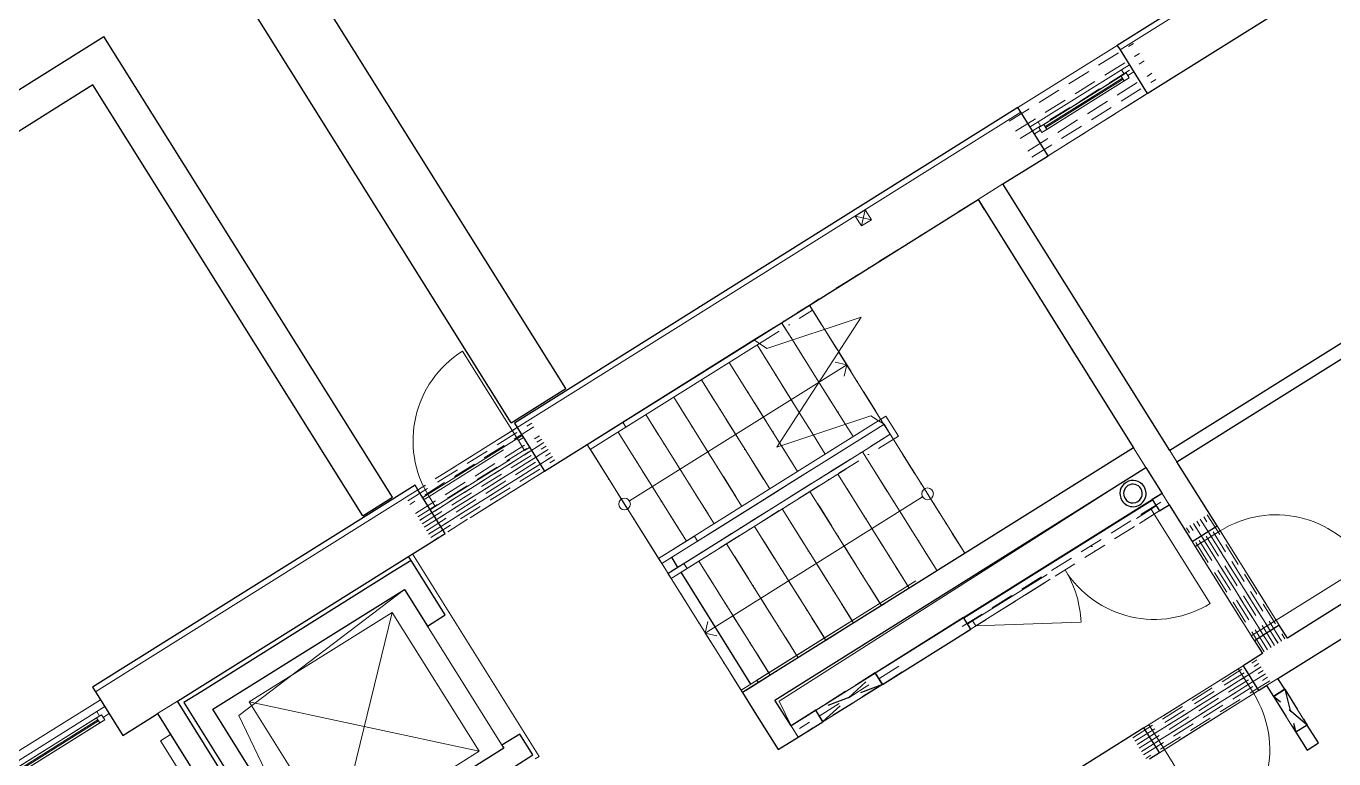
# Model space of a CAD drawing. Header units: millimetres. Extents: x -10647 to 220459, y -5491 to 72638.
# Drawn here: x 142696 to 153865, y 59957 to 66213 of the extents above; entities that cross this region are included whole.
import ezdxf

# ---------------------------------------------------------------- set-up
doc = ezdxf.new("R2010")
doc.units = ezdxf.units.MM
for name, pattern in [('HA_Dash_3mm-S1mm', [300, 200, -100]), ('HA_DashDot_2_2mm-S0_6mm', [1650, 750, -450, 0, -450]), ('HA_DashDot_4mm-S1mm', [400, 200, -100, 0, -100])]:
    doc.linetypes.add(name, pattern=pattern)
for name, color, linetype, lineweight in [('A-AREA-____-OTLN', 9, 'Continuous', 25), ('A-DETL-____-HDLN', 9, 'HA_Dash_3mm-S1mm', 25), ('A-DETL-____-THIN', 9, 'Continuous', 9), ('A-DETL-GENF-OTLN', 9, 'Continuous', 9), ('A-DOOR-____-MCUT', 9, 'HA_DashDot_2_2mm-S0_6mm', 9), ('A-DOOR-____-OTLN', 9, 'Continuous', 9), ('A-DOOR-FRAM-MCUT', 9, 'Continuous', 9), ('A-DOOR-FRAM-OTLN', 9, 'Continuous', 9), ('A-FLOR-____-OTLN', 9, 'Continuous', 9), ('A-FLOR-HRAL-MBND', 9, 'HA_DashDot_4mm-S1mm', 9), ('A-FLOR-HRAL-OTLN', 9, 'Continuous', 9), ('A-GENM-____-HDLN', 9, 'HA_Dash_3mm-S1mm', 9), ('A-GENM-____-MCUT', 9, 'HA_Dash_3mm-S1mm', 25), ('A-GENM-____-OTLN', 9, 'Continuous', 9), ('A-GLAZ-____-MCUT', 9, 'Continuous', 5), ('A-GLAZ-____-OTLN', 9, 'Continuous', 5), ('A-WALL-____-MCUT', 9, 'Continuous', 25), ('A-WALL-____-OTLN', 9, 'Continuous', 9), ('I-WALL-____-MCUT', 9, 'Continuous', 25), ('I-WALL-____-OTLN', 9, 'Continuous', 9), ('M-HVAC-DUCT-OTLN', 9, 'Continuous', 9), ('S-STRS-____-MBND', 9, 'HA_DashDot_4mm-S1mm', 9), ('S-STRS-____-OTLN', 9, 'Continuous', 9)]:
    doc.layers.add(name, color=color, linetype=linetype, lineweight=lineweight)

# ---------------------------------------------------------------- blocks, each defined once
blk = doc.blocks.new('HA_DR_Single_Swing_Solid - In_BJ_900x2100_Vstup-2000316-schema POHLEDU D_130_6300')
at = {"layer": 'A-DOOR-____-MCUT'}
for p, q in [((-450, 125), (450, 125)), ((-450, -125), (450, -125))]:
    blk.add_line(p, q, dxfattribs=at)
at = {"layer": 'A-DOOR-____-OTLN', "lineweight": 5}
blk.add_line((450, 1025), (450, 125), dxfattribs=at)
at = {"layer": 'A-DOOR-____-OTLN'}
for p, q in [((-500, 125), (500, 125)), ((-500, -125), (500, -125))]:
    blk.add_line(p, q, dxfattribs=at)
at = {"layer": 'A-DOOR-____-OTLN', "lineweight": 5}
blk.add_arc((450, 125), 900, 90, 180, dxfattribs=at)
at = {"layer": 'A-DOOR-FRAM-MCUT'}
for p, q in [((-500, 125), (-450, 125)), ((-450, 125), (-450, -125)), ((450, 125), (500, 125)), ((450, -125), (450, 125)), ((-450, -125), (-500, -125)), ((500, -125), (450, -125))]:
    blk.add_line(p, q, dxfattribs=at)
blk = doc.blocks.new('HA_WD_SinglePanel - 1000x2400-1653873-schema POHLEDU D_130_6300')
at = {"layer": 'A-GLAZ-____-MCUT'}
for p, q in [((-420, 70), (-500, 70)), ((-500, 0), (-440, 0)), ((-440, -25), (-440, 25)), ((-440, 25), (-390, 25)), ((-420, 25), (-420, 70)), ((-390, 25), (-390, -25)), ((390, 5), (-390, 5)), ((390, -25), (390, 25)), ((390, 25), (440, 25)), ((500, 70), (420, 70)), ((420, 70), (420, 25)), ((440, 25), (440, -25)), ((440, 0), (500, 0)), ((-390, -25), (-440, -25)), ((390, -5), (-390, -5)), ((440, -25), (390, -25))]:
    blk.add_line(p, q, dxfattribs=at)
at = {"layer": 'A-GLAZ-____-OTLN'}
for p, q in [((440, 25), (-440, 25)), ((-440, -25), (-440, 25)), ((420, 70), (-420, 70)), ((390, 25), (-390, 25)), ((440, 25), (440, -25)), ((-440, -25), (440, -25)), ((390, -25), (-390, -25))]:
    blk.add_line(p, q, dxfattribs=at)
blk = doc.blocks.new('HA_WD_SinglePanel - 1000x1500-1653870-schema POHLEDU D_130_6300')
at = {"layer": 'A-GLAZ-____-MCUT'}
for p, q in [((-420, 70), (-500, 70)), ((-500, 0), (-440, 0)), ((-440, -25), (-440, 25)), ((-440, 25), (-390, 25)), ((-420, 25), (-420, 70)), ((-390, 25), (-390, -25)), ((390, 5), (-390, 5)), ((390, -25), (390, 25)), ((390, 25), (440, 25)), ((500, 70), (420, 70)), ((420, 70), (420, 25)), ((440, 25), (440, -25)), ((440, 0), (500, 0)), ((-390, -25), (-440, -25)), ((390, -5), (-390, -5)), ((440, -25), (390, -25))]:
    blk.add_line(p, q, dxfattribs=at)
at = {"layer": 'A-GLAZ-____-OTLN'}
for p, q in [((440, 25), (-440, 25)), ((-440, -25), (-440, 25)), ((420, 70), (-420, 70)), ((390, 25), (-390, 25)), ((440, 25), (440, -25)), ((-440, -25), (440, -25)), ((390, -25), (-390, -25))]:
    blk.add_line(p, q, dxfattribs=at)
blk = doc.blocks.new('Top Rail Type - Top Rail_Internal_-1395432-schema POHLEDU D_130_6300')
at = {"layer": 'A-FLOR-HRAL-OTLN'}
for p, q in [((8278, 67530), (8278, 67580)), ((8278, 67580), (8638, 67580)), ((8638, 67580), (8638, 67530)), ((8638, 67530), (8278, 67530))]:
    blk.add_line(p, q, dxfattribs=at)
blk = doc.blocks.new('Top Rail Type - Top Rail_Internal_-V83-schema POHLEDU D_130_6300')
at = {"layer": 'A-FLOR-HRAL-MBND'}
for p, q in [((10494, 67580), (10569, 67580)), ((10569, 67580), (10569, 67380)), ((10518, 67530), (10519, 67530)), ((10519, 67530), (10519, 67430)), ((8278, 67380), (8278, 67430)), ((10519, 67430), (8278, 67430)), ((10569, 67380), (8278, 67380))]:
    blk.add_line(p, q, dxfattribs=at)
at = {"layer": 'A-FLOR-HRAL-OTLN'}
for p, q in [((8278, 67580), (8278, 67530)), ((8278, 67580), (10444, 67580)), ((10444, 67580), (10494, 67580)), ((10518, 67530), (10494, 67580)), ((8278, 67530), (10444, 67530)), ((10444, 67530), (10518, 67530))]:
    blk.add_line(p, q, dxfattribs=at)
blk = doc.blocks.new('Top Rail Type - Top Rail_Internal_-1395449-schema POHLEDU D_130_6300')
at = {"layer": 'A-FLOR-HRAL-OTLN'}
for p, q in [((8278, 68680), (8278, 68730)), ((8278, 68730), (8638, 68730)), ((8638, 68730), (8638, 68680)), ((8638, 68680), (8278, 68680))]:
    blk.add_line(p, q, dxfattribs=at)
blk = doc.blocks.new('Top Rail Type - Top Rail_Internal_-V84-schema POHLEDU D_130_6300')
at = {"layer": 'A-FLOR-HRAL-MBND'}
for p, q in [((9959, 68730), (10518, 68730)), ((10518, 68730), (10518, 68680)), ((9982, 68680), (10518, 68680))]:
    blk.add_line(p, q, dxfattribs=at)
at = {"layer": 'A-FLOR-HRAL-OTLN'}
for p, q in [((8278, 68730), (8278, 68680)), ((8278, 68730), (9959, 68730)), ((9982, 68680), (9959, 68730)), ((8278, 68680), (9982, 68680))]:
    blk.add_line(p, q, dxfattribs=at)
blk = doc.blocks.new('HA_GM_Shaft_Rectangle - Default-1938920-schema POHLEDU D_130_6300')
at = {"layer": 'A-DETL-GENF-OTLN'}
for p, q in [((160, -160), (1930, 0)), ((0, -1600), (160, -160))]:
    blk.add_line(p, q, dxfattribs=at)
at = {"layer": 'A-GENM-____-OTLN'}
for p, q in [((0, -1600), (0, 0)), ((0, 0), (1930, 0)), ((1930, 0), (1930, -1600)), ((1930, -1600), (0, -1600))]:
    blk.add_line(p, q, dxfattribs=at)
blk = doc.blocks.new('KOMIN OBJEKT D - KOMIN OBJEKT D-1642300-schema POHLEDU D_130_6300')
at = {"layer": 'A-GENM-____-MCUT', "linetype": 'Continuous'}
for radius, start, end in [(112, 0, 180), (112, 180, 0), (80, 0, 180), (80, 180, 0)]:
    blk.add_arc((12006, 65900), radius, start, end, dxfattribs=at)
blk = doc.blocks.new('HA_DR_Single_Swing_Solid_ButtFrame - In_FAS_900x2350_Unik-1894043-schema POHLEDU D_130_6300')
at = {"layer": 'A-DOOR-____-MCUT'}
for p, q in [((-450, 120), (450, 120)), ((-450, 20), (450, 20))]:
    blk.add_line(p, q, dxfattribs=at)
at = {"layer": 'A-DOOR-____-OTLN', "lineweight": 5}
blk.add_line((450, 1020), (450, 120), dxfattribs=at)
blk.add_arc((450, 120), 900, 90, 180, dxfattribs=at)
at = {"layer": 'A-DOOR-FRAM-MCUT'}
for p, q in [((-500, 120), (-450, 120)), ((-450, 120), (-450, 20)), ((450, 120), (500, 120)), ((450, 20), (450, 120)), ((-450, 20), (-500, 20)), ((500, 20), (450, 20))]:
    blk.add_line(p, q, dxfattribs=at)
at = {"layer": 'A-DOOR-FRAM-OTLN', "linetype": 'HA_DashDot_2_2mm-S0_6mm'}
for p, q in [((500, 220), (-500, 220)), ((500, -220), (-500, -220))]:
    blk.add_line(p, q, dxfattribs=at)
blk = doc.blocks.new('HA_DR_Double_Swing_Solid_wCasing - In_1800x2100_900-1806419-schema POHLEDU D_130_6300')
at = {"layer": 'A-DOOR-____-MCUT'}
for p, q in [((-900, -7), (900, -7)), ((-900, -57), (900, -57))]:
    blk.add_line(p, q, dxfattribs=at)
at = {"layer": 'A-DOOR-____-OTLN', "lineweight": 5}
for p, q in [((-121, -507), (-900, -57)), ((900, -957), (900, -57))]:
    blk.add_line(p, q, dxfattribs=at)
for centre, start, end in [((-900, -57), 330, 360), ((900, -57), 180, 270)]:
    blk.add_arc(centre, 900, start, end, dxfattribs=at)
at = {"layer": 'A-DOOR-FRAM-MCUT'}
for p, q in [((-900, -7), (-950, -7)), ((-950, -57), (-900, -57)), ((-900, -57), (-900, -7)), ((950, -7), (900, -7)), ((900, -7), (900, -57)), ((900, -57), (950, -57))]:
    blk.add_line(p, q, dxfattribs=at)
blk = doc.blocks.new('TB_Porotherm KP11_5_2000mm - TB_Porotherm KP11_5_2000mm-1844750-schema POHLEDU D_130_6300')
at = {"layer": 'A-GENM-____-HDLN'}
for p, q in [((-1000, 57.5), (1000, 57.5)), ((-1000, 0), (1000, 0)), ((1000, -57.5), (-1000, -57.5))]:
    blk.add_line(p, q, dxfattribs=at)
blk = doc.blocks.new('TB_Porotherm KP7_1250mm - TB_Porotherm KP7_1250mm-1834965-schema POHLEDU D_130_6300')
at = {"layer": 'A-GENM-____-HDLN'}
for p, q in [((-625, 35), (625, 35)), ((-625, 0), (625, 0)), ((625, -35), (-625, -35))]:
    blk.add_line(p, q, dxfattribs=at)
blk = doc.blocks.new('TB_Porotherm KPVarioUNI_1250mm - TB_Porotherm KPVarioUNI_1250mm-1857440-schema POHLEDU D_130_6300')
at = {"layer": 'A-GENM-____-HDLN'}
for p, q in [((-625, 205), (625, 205)), ((-625, 105), (625, 105)), ((-625, 30), (625, 30)), ((-625, -95), (625, -95)), ((-100, 0), (100, 0)), ((-625, -157.5), (625, -157.5)), ((-625, -220), (625, -220))]:
    blk.add_line(p, q, dxfattribs=at)
blk = doc.blocks.new('HA_GM_Opening_Rectangle_WallBased - Default-1930727-schema POHLEDU D_130_6300')
at = {"layer": 'A-GENM-____-MCUT'}
for p, q in [((305, 57.5), (-55, -57.5)), ((-55, 57.5), (305, -57.5)), ((-55, 57.5), (-55, -57.5)), ((-55, 57.5), (305, 57.5)), ((305, 57.5), (305, -57.5)), ((-55, -57.5), (305, -57.5))]:
    blk.add_line(p, q, dxfattribs=at)
blk = doc.blocks.new('HA_GM_Shaft_Rectangle - Default-1943201-schema POHLEDU D_130_6300')
at = {"layer": 'A-DETL-GENF-OTLN'}
for p, q in [((26, -26), (3740, 0)), ((0, -260), (26, -26))]:
    blk.add_line(p, q, dxfattribs=at)
at = {"layer": 'A-GENM-____-OTLN'}
for p, q in [((0, -260), (0, 0)), ((0, 0), (3740, 0)), ((3740, 0), (3740, -260)), ((3740, -260), (0, -260))]:
    blk.add_line(p, q, dxfattribs=at)
blk = doc.blocks.new('HA_GM_Opening_Rectangle_WallBased - Default-1967828-schema POHLEDU D_130_6300')
at = {"layer": 'A-GENM-____-MCUT'}
for p, q in [((425, 57.5), (-175, -57.5)), ((-175, 57.5), (425, -57.5)), ((-175, 57.5), (-175, -57.5)), ((-175, 57.5), (425, 57.5)), ((425, 57.5), (425, -57.5)), ((-175, -57.5), (425, -57.5))]:
    blk.add_line(p, q, dxfattribs=at)
blk = doc.blocks.new('TB_Porotherm KP11_5_1000mm - TB_Porotherm KP11_5_1000mm-1834151-schema POHLEDU D_130_6300')
at = {"layer": 'A-GENM-____-HDLN'}
for p, q in [((-500, 57.5), (500, 57.5)), ((-500, 0), (500, 0)), ((500, -57.5), (-500, -57.5))]:
    blk.add_line(p, q, dxfattribs=at)
blk = doc.blocks.new('HA_SYMB_Staircase_Arrow - Default-1611985-schema POHLEDU D_130_6300')
at = {"layer": 'A-DETL-GENF-OTLN'}
for p, q in [((2240, 0), (2169, 71)), ((2240, 0), (2169, -71)), ((50, 0), (2240, 0))]:
    blk.add_line(p, q, dxfattribs=at)
blk.add_circle((0, 0), 50, dxfattribs=at)
blk = doc.blocks.new('185-01_OBJEKT D_Central_rvt-5-schema POHLEDU D_130_6300')
at = {"layer": 'A-AREA-____-OTLN'}
for p, q in [((-30972, 61652), (-30993, 61686)), ((-28693, 61592), (-28746, 61678)), ((-28069, 60596), (-28666, 61550))]:
    blk.add_line(p, q, dxfattribs=at)
at = {"layer": 'A-DETL-____-HDLN'}
blk.add_line((-27340, 63975), (-27248, 64032), dxfattribs=at)
at = {"layer": 'A-DETL-____-THIN'}
for p, q in [((-32354, 60444), (-31133, 61208)), ((-31610, 59257), (-31133, 61208)), ((-31133, 61208), (-30390, 60022)), ((-31610, 59257), (-32354, 60444)), ((-32354, 60444), (-30390, 60022)), ((-33111, 60112), (-33026, 60165)), ((-32431, 59027), (-33111, 60112)), ((-33026, 60165), (-32347, 59080)), ((-30390, 60022), (-31610, 59257))]:
    blk.add_line(p, q, dxfattribs=at)
at = {"layer": 'A-FLOR-____-OTLN'}
for p, q in [((-28043, 63533), (-26129, 64732)), ((-26129, 64732), (-24802, 62614)), ((-30023, 62718), (-30871, 62188)), ((-28777, 61539), (-29467, 62640)), ((-24642, 62171), (-26253, 61163)), ((-30960, 61707), (-29877, 59978)), ((-28154, 60543), (-28751, 61496)), ((-33625, 60462), (-34473, 59932)), ((-29877, 59978), (-29911, 59957))]:
    blk.add_line(p, q, dxfattribs=at)
at = {"layer": 'A-WALL-____-MCUT'}
for p, q in [((-23776, 66779), (-24941, 66049)), ((-24684, 65638), (-23519, 66368)), ((-24941, 66049), (-24917, 66011)), ((-24917, 66011), (-24684, 65638)), ((-25789, 65518), (-30090, 62824)), ((-25765, 65480), (-25789, 65518)), ((-25531, 65107), (-25765, 65480)), ((-25917, 64866), (-25531, 65107)), ((-28548, 63217), (-26129, 64733)), ((-29832, 62413), (-28548, 63217)), ((-30090, 62824), (-30066, 62786)), ((-30066, 62786), (-29832, 62413)), ((-30937, 62293), (-33692, 60568)), ((-30913, 62255), (-30937, 62293)), ((-30680, 61882), (-30913, 62255)), ((-32968, 60449), (-30680, 61882)), ((-33692, 60568), (-33668, 60530)), ((-33668, 60530), (-33434, 60157)), ((-33434, 60157), (-33159, 60330)), ((-33159, 60330), (-33138, 60343))]:
    blk.add_line(p, q, dxfattribs=at)
at = {"layer": 'A-WALL-____-MCUT', "lineweight": 9}
for p, q in [((-23752, 66741), (-24917, 66011)), ((-24917, 66011), (-23752, 66741)), ((-25765, 65480), (-28782, 63590)), ((-28782, 63590), (-25765, 65480)), ((-25917, 64866), (-26129, 64733)), ((-28782, 63590), (-30066, 62786)), ((-30066, 62786), (-28782, 63590)), ((-24696, 62445), (-24802, 62614)), ((-24492, 62590), (-24431, 62493)), ((-30913, 62255), (-33392, 60703)), ((-33392, 60703), (-30913, 62255)), ((-24497, 62127), (-24558, 62224)), ((-33392, 60703), (-33668, 60530)), ((-33668, 60530), (-33392, 60703)), ((-23568, 60644), (-23665, 60583)), ((-32968, 60449), (-33138, 60343)), ((-27727, 60239), (-27666, 60142))]:
    blk.add_line(p, q, dxfattribs=at)
at = {"layer": 'A-WALL-____-OTLN'}
for p, q in [((-25789, 65518), (-24941, 66049)), ((-24684, 65638), (-25531, 65107))]:
    blk.add_line(p, q, dxfattribs=at)
at = {"layer": 'I-WALL-____-MCUT'}
for p, q in [((-24492, 62590), (-25917, 64866)), ((-26129, 64733), (-24802, 62614)), ((-22165, 64047), (-24492, 62590)), ((-24431, 62493), (-22202, 63889)), ((-20094, 63114), (-23488, 60988)), ((-24802, 62614), (-28141, 60523)), ((-27865, 60459), (-24696, 62445)), ((-24696, 62445), (-24558, 62224)), ((-24088, 61946), (-24431, 62493)), ((-24558, 62224), (-24642, 62171)), ((-24642, 62171), (-24581, 62074)), ((-24581, 62074), (-24497, 62127)), ((-24497, 62127), (-24300, 61813)), ((-24300, 61813), (-24088, 61946)), ((-30972, 61652), (-31125, 61557)), ((-30680, 61186), (-30972, 61652)), ((-31125, 61557), (-32760, 60532)), ((-32665, 60380), (-31029, 61404)), ((-31029, 61404), (-30833, 61090)), ((-23568, 60644), (-22593, 61254)), ((-30833, 61090), (-30680, 61186)), ((-26253, 61163), (-27007, 60690)), ((-26192, 61065), (-26253, 61163)), ((-23558, 61099), (-23769, 60966)), ((-23488, 60988), (-23558, 61099)), ((-26946, 60593), (-26192, 61065)), ((-23769, 60966), (-23700, 60856)), ((-23700, 60856), (-23866, 60752)), ((-27007, 60690), (-26946, 60593)), ((-23866, 60752), (-23733, 60540)), ((-23733, 60540), (-23665, 60583)), ((-23665, 60583), (-23607, 60490)), ((-23607, 60490), (-23509, 60551)), ((-23509, 60551), (-23568, 60644)), ((-31885, 58720), (-32968, 60449)), ((-32760, 60532), (-32913, 60437)), ((-32913, 60437), (-31968, 58928)), ((-28141, 60523), (-28035, 60353)), ((-27727, 60239), (-27865, 60459)), ((-33138, 60343), (-31566, 57835)), ((-31816, 59024), (-32665, 60380)), ((-28035, 60353), (-27836, 60036)), ((-27515, 60372), (-27727, 60239)), ((-27454, 60274), (-27515, 60372)), ((-24713, 60221), (-29417, 57275)), ((-27666, 60142), (-27454, 60274)), ((-24580, 60010), (-24713, 60221)), ((-23318, 60246), (-23416, 60185)), ((-23223, 60093), (-23318, 60246)), ((-30043, 60169), (-30196, 60074)), ((-29932, 59991), (-30043, 60169)), ((-27836, 60036), (-27666, 60142)), ((-23416, 60185), (-23320, 60032)), ((-23320, 60032), (-23223, 60093)), ((-30180, 60048), (-31816, 59024)), ((-30196, 60074), (-30180, 60048)), ((-30084, 59896), (-29932, 59991)), ((-24665, 59956), (-24580, 60010))]:
    blk.add_line(p, q, dxfattribs=at)
at = {"layer": 'I-WALL-____-OTLN'}
for p, q in [((-27515, 60372), (-27007, 60690)), ((-26946, 60593), (-27454, 60274)), ((-23509, 60551), (-23318, 60246)), ((-23416, 60185), (-23607, 60490))]:
    blk.add_line(p, q, dxfattribs=at)
at = {"layer": 'M-HVAC-DUCT-OTLN', "lineweight": 5}
for p, q in [((-27179, 64591), (-27094, 64644)), ((-27179, 64591), (-27041, 64560)), ((-27126, 64507), (-27179, 64591)), ((-27126, 64507), (-27094, 64644)), ((-27041, 64560), (-27126, 64507)), ((-27094, 64644), (-27041, 64560))]:
    blk.add_line(p, q, dxfattribs=at)
at = {"layer": 'S-STRS-____-MBND'}
for p, q in [((-26129, 64733), (-27570, 63831)), ((-24802, 62614), (-26129, 64733)), ((-27671, 63767), (-27570, 63831)), ((-27570, 63831), (-27441, 63625)), ((-27570, 63831), (-27441, 63625)), ((-27807, 63682), (-27714, 63534)), ((-27807, 63682), (-27714, 63534)), ((-27320, 63433), (-26933, 62814)), ((-27320, 63433), (-26933, 62814)), ((-27488, 63173), (-27262, 62813)), ((-27488, 63173), (-27262, 62813)), ((-27656, 62914), (-27536, 62722)), ((-27656, 62914), (-27536, 62722)), ((-26933, 62814), (-26880, 62729)), ((-26933, 62813), (-26933, 62814)), ((-26880, 62729), (-28778, 61540)), ((-26243, 61712), (-26880, 62729)), ((-26243, 61712), (-26880, 62729)), ((-27824, 62655), (-27809, 62631)), ((-27824, 62655), (-27809, 62631)), ((-26480, 61563), (-27117, 62580)), ((-26480, 61563), (-27117, 62580)), ((-26243, 61712), (-24802, 62614)), ((-26717, 61415), (-27354, 62432)), ((-26717, 61415), (-27354, 62432)), ((-26954, 61266), (-27591, 62283)), ((-26954, 61266), (-27591, 62283)), ((-27192, 61117), (-27829, 62134)), ((-27192, 61117), (-27829, 62134)), ((-27429, 60969), (-28066, 61986)), ((-27429, 60969), (-28066, 61986)), ((-27666, 60820), (-28303, 61837)), ((-27666, 60820), (-28303, 61837)), ((-27904, 60671), (-28541, 61688)), ((-27904, 60671), (-28541, 61688)), ((-26243, 61712), (-28141, 60523)), ((-28141, 60523), (-28778, 61540))]:
    blk.add_line(p, q, dxfattribs=at)
at = {"layer": 'S-STRS-____-MBND', "linetype": 'Continuous', "lineweight": 5}
for p, q in [((-27128, 63729), (-27933, 63461)), ((-27848, 62618), (-27128, 63729)), ((-27933, 63461), (-27997, 63503)), ((-27044, 62885), (-27848, 62618)), ((-26979, 62844), (-27044, 62885))]:
    blk.add_line(p, q, dxfattribs=at)
at = {"layer": 'S-STRS-____-OTLN'}
for p, q in [((-27441, 63625), (-27320, 63433)), ((-28017, 63491), (-27656, 62914)), ((-27714, 63534), (-27488, 63173)), ((-28255, 63342), (-27824, 62655)), ((-28492, 63193), (-27909, 62262)), ((-28729, 63045), (-28146, 62113)), ((-28967, 62896), (-28383, 61965)), ((-27262, 62813), (-27197, 62708)), ((-27170, 62665), (-26933, 62813)), ((-29204, 62747), (-28620, 61816)), ((-27536, 62722), (-27434, 62559)), ((-27407, 62516), (-27170, 62665)), ((-29441, 62599), (-28858, 61667)), ((-27809, 62631), (-27671, 62410)), ((-27645, 62368), (-27407, 62516)), ((-27882, 62219), (-27645, 62368)), ((-28119, 62070), (-27882, 62219)), ((-28356, 61922), (-28119, 62070)), ((-28594, 61773), (-28356, 61922)), ((-28831, 61625), (-28594, 61773))]:
    blk.add_line(p, q, dxfattribs=at)
at = {"layer": 'S-STRS-____-OTLN', "linetype": 'HA_DashDot_4mm-S1mm'}
for p, q in [((-27441, 63625), (-27320, 63433)), ((-28017, 63491), (-27656, 62914)), ((-27714, 63534), (-27488, 63173)), ((-28255, 63342), (-27824, 62655)), ((-28492, 63193), (-27909, 62262)), ((-28729, 63045), (-28146, 62113)), ((-28967, 62896), (-28383, 61965)), ((-27262, 62813), (-27197, 62708)), ((-29204, 62747), (-28620, 61816)), ((-27536, 62722), (-27434, 62559)), ((-29441, 62599), (-28858, 61667)), ((-27809, 62631), (-27671, 62410))]:
    blk.add_line(p, q, dxfattribs=at)
at = {"layer": 'A-DETL-GENF-OTLN', "color": 10, "linetype": 'HA_DashDot_4mm-S1mm', "lineweight": 25}
for p, rotation in [((-29149, 62133), 32.06111111110905), ((-26561, 62220), 212.0611111111088)]:
    blk.add_blockref('HA_SYMB_Staircase_Arrow - Default-1611985-schema POHLEDU D_130_6300', p, dxfattribs=dict(at, rotation=rotation))
at = {"layer": 'A-DOOR-____-OTLN', "lineweight": 9}
for name, p, rotation in [('HA_DR_Single_Swing_Solid_ButtFrame - In_FAS_900x2350_Unik-1894043-schema POHLEDU D_130_6300', (-30373, 62334), 32.06111111111118), ('HA_DR_Single_Swing_Solid - In_BJ_900x2100_Vstup-2000316-schema POHLEDU D_130_6300', (-23929, 61456), 302.0611111111111), ('HA_DR_Double_Swing_Solid_wCasing - In_1800x2100_900-1806419-schema POHLEDU D_130_6300', (-25417, 61618), 32.06111111111115), ('HA_DR_Single_Swing_Solid - In_BJ_900x2100_Vstup-2000316-schema POHLEDU D_130_6300', (-24223, 60381), 212.0611111111112)]:
    blk.add_blockref(name, p, dxfattribs=dict(at, rotation=rotation))
at = {"layer": 'A-FLOR-HRAL-OTLN', "lineweight": 9, "rotation": 32.06111111111108}
for name in ['Top Rail Type - Top Rail_Internal_-V84-schema POHLEDU D_130_6300', 'Top Rail Type - Top Rail_Internal_-V83-schema POHLEDU D_130_6300', 'Top Rail Type - Top Rail_Internal_-1395449-schema POHLEDU D_130_6300', 'Top Rail Type - Top Rail_Internal_-1395432-schema POHLEDU D_130_6300']:
    blk.add_blockref(name, (0, 0), dxfattribs=at)
at = {"layer": 'A-GENM-____-OTLN', "lineweight": 9}
for name, p, rotation in [('TB_Porotherm KPVarioUNI_1250mm - TB_Porotherm KPVarioUNI_1250mm-1857440-schema POHLEDU D_130_6300', (-25224, 65559), 32.06111111111108), ('TB_Porotherm KP7_1250mm - TB_Porotherm KP7_1250mm-1834965-schema POHLEDU D_130_6300', (-30471, 62491), 32.06111111111108), ('TB_Porotherm KP7_1250mm - TB_Porotherm KP7_1250mm-1834965-schema POHLEDU D_130_6300', (-30386, 62355), 32.06111111111108), ('TB_Porotherm KP7_1250mm - TB_Porotherm KP7_1250mm-1834965-schema POHLEDU D_130_6300', (-30349, 62296), 32.06111111111108), ('TB_Porotherm KP7_1250mm - TB_Porotherm KP7_1250mm-1834965-schema POHLEDU D_130_6300', (-30312, 62237), 32.06111111111108), ('TB_Porotherm KP7_1250mm - TB_Porotherm KP7_1250mm-1834965-schema POHLEDU D_130_6300', (-30275, 62178), 32.06111111111108), ('HA_GM_Shaft_Rectangle - Default-1943201-schema POHLEDU D_130_6300', (-27865, 60459), 32.06111111111057), ('KOMIN OBJEKT D - KOMIN OBJEKT D-1642300-schema POHLEDU D_130_6300', (0, 0), 32.06111111111108), ('TB_Porotherm KP11_5_2000mm - TB_Porotherm KP11_5_2000mm-1844750-schema POHLEDU D_130_6300', (-25417, 61618), 212.0611111111109), ('TB_Porotherm KP7_1250mm - TB_Porotherm KP7_1250mm-1834965-schema POHLEDU D_130_6300', (-23929, 61456), 122.0611111111112), ('TB_Porotherm KP7_1250mm - TB_Porotherm KP7_1250mm-1834965-schema POHLEDU D_130_6300', (-23870, 61493), 122.0611111111112), ('TB_Porotherm KP7_1250mm - TB_Porotherm KP7_1250mm-1834965-schema POHLEDU D_130_6300', (-23988, 61419), 122.0611111111112), ('HA_GM_Shaft_Rectangle - Default-1938920-schema POHLEDU D_130_6300', (-32665, 60379), 32.06124947745514), ('TB_Porotherm KP11_5_1000mm - TB_Porotherm KP11_5_1000mm-1834151-schema POHLEDU D_130_6300', (-27231, 60482), 212.0611111111109), ('TB_Porotherm KP7_1250mm - TB_Porotherm KP7_1250mm-1834965-schema POHLEDU D_130_6300', (-24260, 60440), 32.06111111111186), ('HA_GM_Opening_Rectangle_WallBased - Default-1967828-schema POHLEDU D_130_6300', (-27125, 60549), 212.0611111111112), ('TB_Porotherm KP7_1250mm - TB_Porotherm KP7_1250mm-1834965-schema POHLEDU D_130_6300', (-24223, 60381), 32.06111111111186), ('TB_Porotherm KP7_1250mm - TB_Porotherm KP7_1250mm-1834965-schema POHLEDU D_130_6300', (-24186, 60322), 32.06111111111186), ('HA_GM_Opening_Rectangle_WallBased - Default-1930727-schema POHLEDU D_130_6300', (-23529, 60474), 302.0611111111111)]:
    blk.add_blockref(name, p, dxfattribs=dict(at, rotation=rotation))
at = {"layer": 'A-GLAZ-____-OTLN', "lineweight": 9, "rotation": 32.06111111111118}
for name, p in [('HA_WD_SinglePanel - 1000x1500-1653870-schema POHLEDU D_130_6300', (-25224, 65559)), ('HA_WD_SinglePanel - 1000x2400-1653873-schema POHLEDU D_130_6300', (-33975, 60078))]:
    blk.add_blockref(name, p, dxfattribs=at)
blk = doc.blocks.new('Top Rail Type - Top Rail_Internal_-1403873-schema POHLEDU D_130_6300')
at = {"layer": 'A-FLOR-HRAL-OTLN'}
for p, q in [((-28642, 61624), (-27286, 62473)), ((-27259, 62431), (-28615, 61581)), ((-28615, 61581), (-28642, 61624))]:
    blk.add_line(p, q, dxfattribs=at)
blk = doc.blocks.new('Top Rail Type - Top Rail_Internal_-V75-schema POHLEDU D_130_6300')
at = {"layer": 'A-FLOR-HRAL-OTLN'}
for p, q in [((-27286, 62473), (-28777, 61539)), ((-27259, 62431), (-28751, 61496)), ((-28751, 61496), (-28777, 61539))]:
    blk.add_line(p, q, dxfattribs=at)
blk = doc.blocks.new('HA_GM_Shaft_Rectangle - Default-2321910-schema POHLEDU D_130_6300')
at = {"layer": 'A-DETL-GENF-OTLN'}
for p, q in [((27, -27), (3740, 0)), ((1, -259), (27, -27))]:
    blk.add_line(p, q, dxfattribs=at)
at = {"layer": 'A-GENM-____-OTLN'}
for p, q in [((0, 0), (3740, 0)), ((3740, 0), (3740, -259)), ((3640, -265), (1740, -265))]:
    blk.add_line(p, q, dxfattribs=at)
blk = doc.blocks.new('HA_GM_Shaft_Rectangle - Default-2321914-schema POHLEDU D_130_6300')
at = {"layer": 'A-DETL-GENF-OTLN'}
for p, q in [((160, -160), (1930, 0)), ((0, -1599), (160, -160))]:
    blk.add_line(p, q, dxfattribs=at)
at = {"layer": 'A-GENM-____-OTLN'}
for p, q in [((0, 0), (1930, 0)), ((1930, 0), (1930, -1599))]:
    blk.add_line(p, q, dxfattribs=at)
blk = doc.blocks.new('Top Rail Type - Top Rail_Internal_-2230694-schema POHLEDU D_130_6300')
at = {"layer": 'A-FLOR-HRAL-OTLN'}
for p, q in [((-28018, 60628), (-26662, 61478)), ((-28005, 60608), (-28018, 60628))]:
    blk.add_line(p, q, dxfattribs=at)
blk = doc.blocks.new('Top Rail Type - Top Rail_Internal_-V88-schema POHLEDU D_130_6300')
at = {"layer": 'A-FLOR-HRAL-OTLN'}
for p in [(-26662, 61478), (-28127, 60501)]:
    blk.add_line(p, (-28154, 60543), dxfattribs=at)

msp = doc.modelspace()

# ---------------------------------------------------------------- linework, layer by layer
at = {"layer": 'A-WALL-____-MCUT'}
for p, q in [((147306, 63118), (145001, 66798)), ((146840, 62826), (144376, 66760)), ((130361, 57982), (143360, 66124)), ((145825, 62190), (143360, 66124)), ((143265, 65711), (130771, 57884)), ((145571, 62031), (143265, 65711)), ((146840, 62826), (147306, 63118)), ((145571, 62031), (145825, 62190))]:
    msp.add_line(p, q, dxfattribs=at)
at = {"layer": 'S-STRS-____-OTLN'}
for p, q in [((149387, 63829), (149515, 63625)), ((149149, 63681), (149241, 63534)), ((149635, 63433), (150023, 62813)), ((149467, 63174), (149693, 62813)), ((149299, 62914), (149420, 62722)), ((149786, 62664), (150023, 62813)), ((150023, 62813), (150076, 62728)), ((149549, 62516), (149786, 62664)), ((150076, 62728), (149839, 62579)), ((150713, 61712), (150076, 62728)), ((149131, 62655), (149146, 62631)), ((149839, 62579), (149602, 62431)), ((150476, 61563), (149839, 62579)), ((149311, 62367), (149549, 62516)), ((149074, 62218), (149311, 62367)), ((149602, 62431), (149365, 62282)), ((150226, 61435), (149629, 62388)), ((148837, 62070), (149074, 62218)), ((149365, 62282), (149127, 62134)), ((149988, 61286), (149391, 62240)), ((149127, 62134), (148890, 61985)), ((148600, 61921), (148837, 62070)), ((149751, 61138), (149154, 62091)), ((148362, 61772), (148600, 61921)), ((148890, 61985), (148653, 61836)), ((149514, 60989), (148917, 61942)), ((148125, 61624), (148362, 61772)), ((148653, 61836), (148415, 61688)), ((149276, 60841), (148679, 61794)), ((148415, 61688), (148178, 61539)), ((149039, 60692), (148442, 61645)), ((148802, 60543), (148205, 61496))]:
    msp.add_line(p, q, dxfattribs=at)
at = {"layer": 'S-STRS-____-OTLN', "linetype": 'HA_DashDot_4mm-S1mm'}
for p, q in [((149387, 63829), (149515, 63625)), ((149149, 63681), (149241, 63534)), ((149635, 63433), (150023, 62813)), ((149467, 63174), (149693, 62813)), ((149299, 62914), (149420, 62722)), ((150713, 61712), (150076, 62728)), ((149131, 62655), (149146, 62631)), ((150476, 61563), (149839, 62579)), ((150226, 61435), (149629, 62388)), ((149988, 61286), (149391, 62240)), ((149751, 61138), (149154, 62091)), ((149514, 60989), (148917, 61942)), ((149276, 60841), (148679, 61794)), ((149039, 60692), (148442, 61645))]:
    msp.add_line(p, q, dxfattribs=at)

# ---------------------------------------------------------------- block references
at = {"color": 50, "lineweight": 5}
msp.add_blockref('185-01_OBJEKT D_Central_rvt-5-schema POHLEDU D_130_6300', (176956, 0), dxfattribs=at)
at = {"layer": 'A-FLOR-HRAL-OTLN'}
for name in ['Top Rail Type - Top Rail_Internal_-V75-schema POHLEDU D_130_6300', 'Top Rail Type - Top Rail_Internal_-1403873-schema POHLEDU D_130_6300', 'Top Rail Type - Top Rail_Internal_-V88-schema POHLEDU D_130_6300', 'Top Rail Type - Top Rail_Internal_-2230694-schema POHLEDU D_130_6300']:
    msp.add_blockref(name, (176956, 0), dxfattribs=at)
at = {"layer": 'A-GENM-____-OTLN', "lineweight": 5, "rotation": 32.06124947745553}
for name, p in [('HA_GM_Shaft_Rectangle - Default-2321910-schema POHLEDU D_130_6300', (149091, 60459)), ('HA_GM_Shaft_Rectangle - Default-2321914-schema POHLEDU D_130_6300', (144291, 60379))]:
    msp.add_blockref(name, p, dxfattribs=at)

doc.saveas('drawing.dxf')
